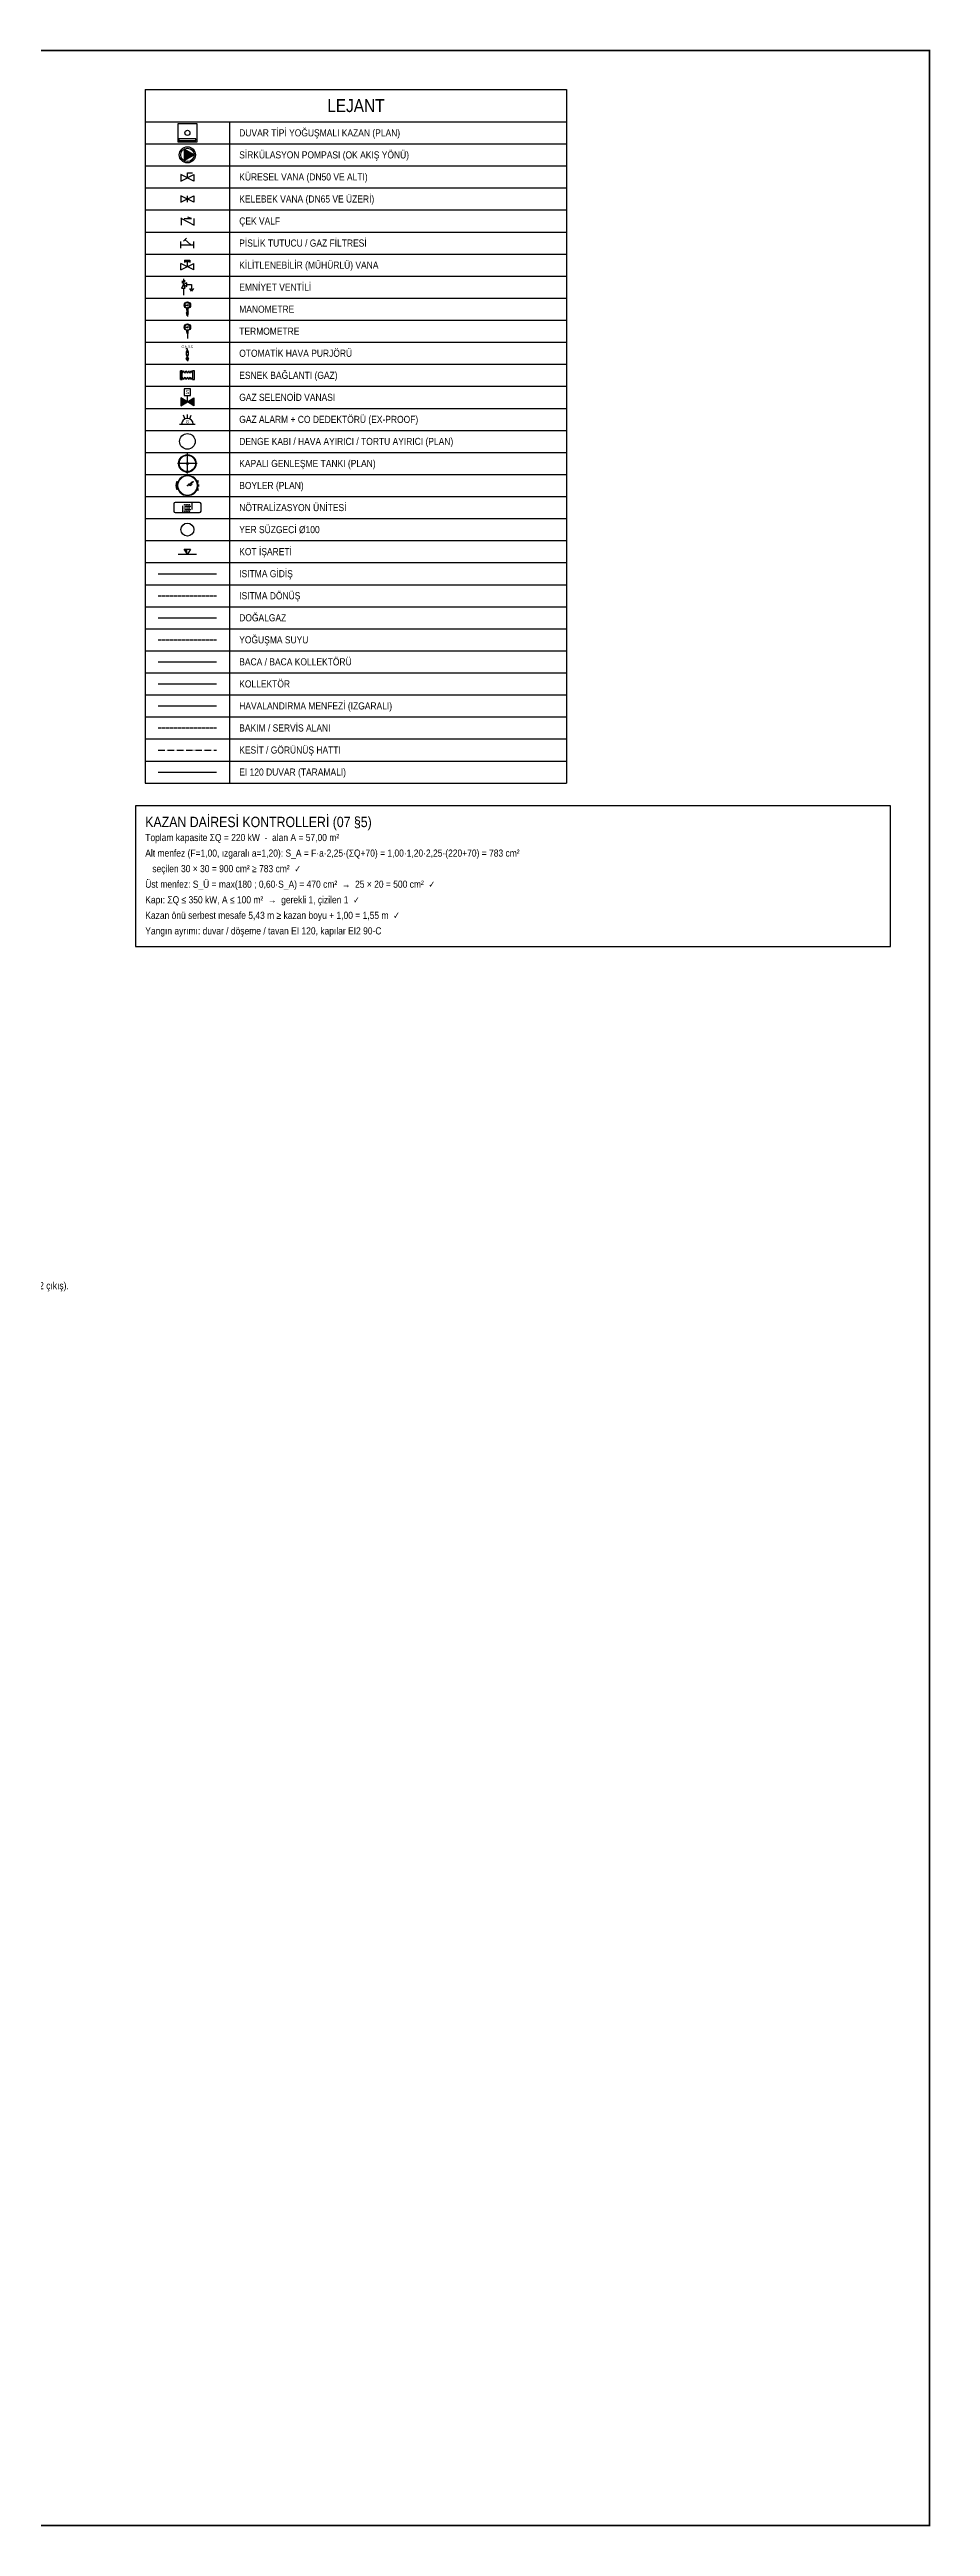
# Model space of a CAD drawing. Header units: centimetres. Extents: x -407 to 3667, y -2994 to 827.
# Drawn here: x 2307 to 3667, y -2994 to 827 of the extents above; entities that cross this region are included whole.
import ezdxf
from ezdxf.enums import TextEntityAlignment as Align

# ---------------------------------------------------------------- set-up
doc = ezdxf.new("R2010")
doc.units = ezdxf.units.CM
doc.header["$LTSCALE"] = 8
doc.linetypes.add('DASHDOT', pattern=[3.556, 2.54, -0.508, 0, -0.508])
doc.linetypes.add('DASHED', pattern=[1.524, 1.27, -0.254])
for name, color, linetype in [('MD-YUK-BIRIMI', 7, 'Continuous'), ('MTY-CIHAZ', 7, 'Continuous'), ('MTY-TEFRIS', 15, 'Continuous'), ('MTY-VANA', 1, 'Continuous'), ('ROTAS-BAKIM-ALANI', 8, 'DASHED'), ('ROTAS-DOGALGAZ-BORU', 2, 'Continuous'), ('ROTAS-HAVALANDIRMA-MENFEZ', 4, 'Continuous'), ('ROTAS-HESAP-BASLIK', 2, 'Continuous'), ('ROTAS-HESAP-CERCEVE', 4, 'Continuous'), ('ROTAS-HESAP-CIZGI', 1, 'Continuous'), ('ROTAS-HESAP-SEMBOL', 7, 'Continuous'), ('ROTAS-HESAP-YAZI', 7, 'Continuous'), ('ROTAS-ISITMA-BACA', 8, 'Continuous'), ('ROTAS-ISITMA-DONUS', 30, 'DASHED'), ('ROTAS-ISITMA-GIDIS', 10, 'Continuous'), ('ROTAS-ISITMA-KOLLEKTOR', 7, 'Continuous'), ('ROTAS-ISITMA-YAZI', 7, 'Continuous'), ('ROTAS-ISITMA-YOGUSMA', 6, 'DASHED'), ('ROTAS-KESIT-HATTI', 1, 'DASHDOT'), ('ROTAS-MIMARI-DUVAR', 7, 'Continuous'), ('ROTAS-PAFTA', 7, 'Continuous')]:
    doc.layers.add(name, color=color, linetype=linetype)
doc.styles.add('MTYCAPLT', font='arial.ttf', dxfattribs={"width": 0.65, "height": 1})
doc.styles.add('ROTAS', font='arial.ttf')

# ---------------------------------------------------------------- blocks, each defined once
blk = doc.blocks.new('ROTAS-KAZAN-PLAN')
for points in [[(0, 0), (60, 0), (60, 55), (0, 55)], [(4, 4), (56, 4), (56, 9), (4, 9)]]:
    blk.add_lwpolyline(points, close=True)
blk.add_circle((30, 27.5), 8)
blk = doc.blocks.new('ROTAS-POMPA')
blk.add_hatch(color=7).paths.add_polyline_path([(10.35, 0), (-4.95, 8.85), (-4.95, -8.85)])
blk.add_lwpolyline([(10.35, 0), (-4.95, 8.85), (-4.95, -8.85)], close=True)
for radius in [12.45, 10.35]:
    blk.add_circle((0, 0), radius)
blk = doc.blocks.new('MTY-KURESEL VANA')
at = {"layer": 'MTY-VANA'}
for p, q in [((0, 0), (0, 8)), ((0, 8), (8, 8))]:
    blk.add_line(p, q, dxfattribs=at)
blk.add_lwpolyline([(-10, 5), (-10, -5), (10, 5), (10, -5), (-10, 5)], dxfattribs=at)
at = {"layer": 'MTY-VANA', "style": 'MTYCAPLT', "width": 0.65}
blk.add_attdef('CAP', text='', height=10, dxfattribs=at).set_placement((-1.1, 0), align=Align.CENTER)
blk = doc.blocks.new('MTY-KELEBEK VANA')
at = {"layer": 'MTY-VANA'}
blk.add_line((0, -5), (0, 5), dxfattribs=at)
blk.add_lwpolyline([(-10, 5), (-10, -5), (10, 5), (10, -5), (-10, 5)], dxfattribs=at)
at = {"layer": 'MTY-VANA', "style": 'MTYCAPLT', "width": 0.65}
blk.add_attdef('CAP', text='', height=10, rotation=26.5651, dxfattribs=at).set_placement((0, 0), align=Align.CENTER)
blk = doc.blocks.new('MTY-CEKVALF VANA')
at = {"layer": 'MTY-VANA'}
h = blk.add_hatch(color=256, dxfattribs=at)
edge = h.paths.add_edge_path()
edge.add_arc((-10, 5), 1.41, 180, 540, ccw=False)
for p, q in [((-10, -5), (-10, 5)), ((-10, 5), (10, -5)), ((-5.6, 5), (5.6, 5)), ((5.6, 5), (0, 7.3)), ((10, -5), (10, 5))]:
    blk.add_line(p, q, dxfattribs=at)
at = {"layer": 'MTY-VANA', "style": 'MTYCAPLT', "width": 0.65}
blk.add_attdef('CAP', text='', height=10, dxfattribs=at).set_placement((-0.4, -4.9), align=Align.CENTER)
blk = doc.blocks.new('MTY-PISLIK TUTUCU')
at = {"layer": 'MTY-VANA'}
for p, q in [((-10, -5), (-10, 5)), ((-10, 0), (10, 0)), ((10, -5), (10, 5))]:
    blk.add_line(p, q, dxfattribs=at)
at = {"layer": 'MTY-VANA', "color": 1, "ltscale": 75}
for p, q in [((-6.1, 5.8), (-1.4, 10.5)), ((5.1, 0), (-3.7, 8.1))]:
    blk.add_line(p, q, dxfattribs=at)
at = {"layer": 'MTY-VANA', "style": 'MTYCAPLT', "width": 0.65}
blk.add_attdef('CAP', text='', height=10, rotation=180, dxfattribs=at).set_placement((0, 0), align=Align.CENTER)
blk = doc.blocks.new('MTY-KITLENEBILIR VANA')
at = {"layer": 'MTY-VANA'}
for p, q in [((-10, -5), (-10, 5)), ((-10, -5), (10, 5)), ((10, -5), (-10, 5)), ((-4.4, 9.8), (-4.4, 6.4)), ((-4.4, 9.8), (4, 9.8)), ((-2.8, 8.1), (2.8, 8.1)), ((0, 0), (0, 8.1)), ((4, 9.8), (4, 6.4)), ((10, -5), (10, 5))]:
    blk.add_line(p, q, dxfattribs=at)
at = {"layer": 'MTY-VANA', "style": 'MTYCAPLT', "width": 0.65}
blk.add_attdef('CAP', text='', height=10, rotation=206.5651, dxfattribs=at).set_placement((0, 0), align=Align.CENTER)
blk = doc.blocks.new('MTY-EMNİYET VENTİLİ')
at = {"layer": 'MTY-VANA'}
for p, q in [((0, 22), (-4, 15)), ((-4, 15), (4, 15)), ((3.5, 29.6), (-3.5, 28.3)), ((3.5, 27), (-3.5, 28.3)), ((3.5, 27), (-3.5, 25.6)), ((0, 25), (-3.5, 25.6)), ((0, 33.7), (0, 30.3)), ((3.5, 29.6), (0, 30.3)), ((7, 26), (0, 22)), ((0, 22), (0, 25)), ((0, 22), (7, 18)), ((4, 15), (0, 22)), ((0, 15), (0, 0)), ((7, 18), (7, 26)), ((7, 22), (17, 22)), ((17, 8.3), (13.5, 14.3)), ((17, 22), (17, 12)), ((20.5, 14.3), (17, 8.3))]:
    blk.add_line(p, q, dxfattribs=at)
at = {"layer": 'MTY-VANA', "style": 'MTYCAPLT', "width": 0.65}
blk.add_attdef('CAP', text='', height=10, rotation=358.601, dxfattribs=at).set_placement((0.8, 6.1), align=Align.CENTER)
blk = doc.blocks.new('MTY-MANOMETRE')
at = {"layer": 'MTY-VANA', "color": 1}
for p, q in [((-3.7, 19.8), (-4.5, 19.9)), ((-3.7, 19.2), (-4.5, 19.1)), ((-3.5, 20.5), (-4.4, 20.7)), ((-3.6, 18.6), (-4.4, 18.4)), ((-3.3, 21.1), (-4.1, 21.4)), ((-3.3, 18), (-4.1, 17.6)), ((-3, 21.6), (-3.7, 22.1)), ((-3, 17.4), (-3.7, 16.9)), ((-2.6, 22.1), (-3.2, 22.7)), ((-2.7, 19.7), (-0.6, 19.7)), ((-2.7, 19.7), (-2.7, 19.3)), ((-2.7, 19.3), (-0.6, 19.4)), ((-2.1, 22.5), (-2.6, 23.2)), ((-1.5, 22.9), (-1.9, 23.6)), ((-1.2, 12.5), (-1.2, 13.4)), ((1.2, 12.5), (-1.2, 12.5)), ((-0.9, 23.1), (-1.1, 23.9)), ((0.9, 13.5), (-0.9, 13.5)), ((-0.9, 10.9), (-0.9, 12.5)), ((0.9, 10.9), (-0.9, 10.9)), ((-0.7, 13.5), (-0.7, 14)), ((-0.5, 12.6), (-0.5, 13.4)), ((-0.5, 8.6), (-0.5, 10.9)), ((0.5, 8.6), (-0.5, 8.6)), ((-0.3, 23.2), (-0.4, 24)), ((0, 8.6), (0, 8)), ((0, 2.3), (0, 0)), ((0.4, 23.2), (0.4, 24)), ((4.5, 19.5), (0.5, 19.6)), ((0.5, 10.9), (0.5, 8.6)), ((4.5, 19.5), (0.6, 19.4)), ((0.6, 12.6), (0.6, 13.4)), ((0.7, 13.5), (0.7, 14)), ((0.9, 12.5), (0.9, 10.9)), ((1, 23.1), (1.2, 23.9)), ((1.2, 12.5), (1.2, 13.4)), ((1.6, 22.9), (2, 23.6)), ((2.1, 22.5), (2.6, 23.2)), ((2.6, 22.1), (3.2, 22.7)), ((3, 17.4), (3.7, 16.9)), ((3.1, 21.6), (3.7, 22.1)), ((3.4, 21.1), (4.1, 21.4)), ((3.4, 17.9), (4.1, 17.6)), ((3.6, 20.5), (4.4, 20.7)), ((3.6, 18.5), (4.4, 18.3)), ((3.7, 19.8), (4.5, 19.9)), ((3.7, 19.2), (4.5, 19.1))]:
    blk.add_line(p, q, dxfattribs=at)
at = {"layer": 'MTY-VANA'}
for p, q in [((-1.5, 7.8), (1.5, 7.8)), ((0, 5.2), (-1.5, 7.8)), ((0, 5.2), (-1.5, 2.5)), ((-1.5, 2.5), (1.5, 2.5)), ((1.5, 7.8), (0, 5.2)), ((1.5, 2.5), (0, 5.2))]:
    blk.add_line(p, q, dxfattribs=at)
at = {"layer": 'MTY-VANA', "color": 1}
for radius in [5.58, 5.3, 0.576]:
    blk.add_circle((0, 19.5), radius, dxfattribs=at)
at = {"layer": 'MTY-VANA'}
blk.add_circle((0, 5.2), 1.5, dxfattribs=at)
at = {"layer": 'MTY-VANA', "color": 1}
for centre, radius, start, end in [((-0.9, 13), 0.576, 54.6994, 125.3066), ((-0.9, 13.1), 0.576, 234.694, 305.3013), ((0, 12.2), 1.33, 65.9035, 113.6507), ((0, 13.8), 1.33, 246.3499, 294.0971), ((0.9, 13), 0.576, 54.6934, 125.3006), ((0.9, 13.1), 0.576, 234.7001, 305.3073)]:
    blk.add_arc(centre, radius, start, end, dxfattribs=at)
at = {"layer": 'MTY-VANA', "width": 0.7}
blk.add_text('M', height=3.59, dxfattribs=at).set_placement((0, 15, 0), align=Align.CENTER)
at = {"layer": 'MTY-VANA', "style": 'MTYCAPLT', "width": 0.65}
blk.add_attdef('CAP', text='', height=10, rotation=270, dxfattribs=at).set_placement((0, 0), align=Align.CENTER)
blk = doc.blocks.new('MTY-TERMOMETRE')
at = {"layer": 'MTY-VANA', "color": 1}
for p, q in [((-3.7, 19.8), (-4.5, 19.9)), ((-3.7, 19.2), (-4.5, 19.1)), ((-3.5, 20.5), (-4.4, 20.7)), ((-3.6, 18.6), (-4.4, 18.4)), ((-3.3, 21.1), (-4.1, 21.4)), ((-3.3, 18), (-4.1, 17.6)), ((-3, 21.6), (-3.7, 22.1)), ((-3, 17.4), (-3.7, 16.9)), ((-2.6, 22.1), (-3.2, 22.7)), ((-2.7, 19.7), (-0.6, 19.7)), ((-2.7, 19.7), (-2.7, 19.3)), ((-2.7, 19.3), (-0.6, 19.4)), ((-2.1, 22.5), (-2.6, 23.2)), ((-1.5, 22.9), (-1.9, 23.6)), ((-1.2, 12.5), (-1.2, 13.4)), ((1.2, 12.5), (-1.2, 12.5)), ((-0.9, 23.1), (-1.1, 23.9)), ((0.9, 13.5), (-0.9, 13.5)), ((-0.9, 10.9), (-0.9, 12.5)), ((0.9, 10.9), (-0.9, 10.9)), ((-0.7, 13.5), (-0.7, 14)), ((-0.5, 12.6), (-0.5, 13.4)), ((-0.5, 8.6), (-0.5, 10.9)), ((0.5, 8.6), (-0.5, 8.6)), ((-0.3, 23.2), (-0.4, 24)), ((0, 8.6), (0, 0)), ((0.4, 23.2), (0.4, 24)), ((4.5, 19.5), (0.5, 19.6)), ((0.5, 10.9), (0.5, 8.6)), ((4.5, 19.5), (0.6, 19.4)), ((0.6, 12.6), (0.6, 13.4)), ((0.7, 13.5), (0.7, 14)), ((0.9, 12.5), (0.9, 10.9)), ((1, 23.1), (1.2, 23.9)), ((1.2, 12.5), (1.2, 13.4)), ((1.6, 22.9), (2, 23.6)), ((2.1, 22.5), (2.6, 23.2)), ((2.6, 22.1), (3.2, 22.7)), ((3, 17.4), (3.7, 16.9)), ((3.1, 21.6), (3.7, 22.1)), ((3.4, 21.1), (4.1, 21.4)), ((3.4, 17.9), (4.1, 17.6)), ((3.6, 20.5), (4.4, 20.7)), ((3.6, 18.5), (4.4, 18.3)), ((3.7, 19.8), (4.5, 19.9)), ((3.7, 19.2), (4.5, 19.1))]:
    blk.add_line(p, q, dxfattribs=at)
for radius in [5.58, 5.3, 0.576]:
    blk.add_circle((0, 19.5), radius, dxfattribs=at)
for centre, radius, start, end in [((-0.9, 13), 0.576, 54.6994, 125.3066), ((-0.9, 13.1), 0.576, 234.694, 305.3013), ((0, 12.2), 1.33, 65.9035, 113.6507), ((0, 13.8), 1.33, 246.3499, 294.0971), ((0.9, 13), 0.576, 54.6934, 125.3006), ((0.9, 13.1), 0.576, 234.7001, 305.3073)]:
    blk.add_arc(centre, radius, start, end, dxfattribs=at)
at = {"layer": 'MTY-VANA', "style": 'MTYCAPLT', "width": 0.65}
blk.add_text('T', height=3, dxfattribs=at).set_placement((0, 15, 0), align=Align.CENTER)
blk.add_attdef('CAP', text='', height=1, rotation=270, dxfattribs=at).set_placement((0, 0), align=Align.CENTER)
blk = doc.blocks.new('MTY-O.H.A.C')
at = {"layer": 'MTY-VANA', "color": 2}
for p, q in [((-5, 29), (5, 29)), ((-5, 29), (-5, 28)), ((-5, 28), (5, 28)), ((-5, 28), (-4, 26)), ((-4, 41), (-3, 43)), ((-4, 41), (4, 41)), ((-4, 29), (-4, 41)), ((-4, 26), (4, 26)), ((-4, 26), (-4, 24)), ((-4, 24), (4, 24)), ((-3, 43), (3, 43)), ((-3, 43), (3, 43)), ((-3, 43), (-3, 43)), ((-2, 47), (2, 47)), ((-2, 43), (-2, 47)), ((-2, 26), (-2, 24)), ((-1, 47), (-1, 43)), ((1, 47), (1, 43)), ((2, 47), (2, 43)), ((2, 26), (2, 24)), ((3, 43), (4, 41)), ((3, 43), (3, 43)), ((4, 41), (4, 29)), ((4, 26), (5, 28)), ((4, 24), (4, 26)), ((5, 28), (5, 29))]:
    blk.add_line(p, q, dxfattribs=at)
at = {"layer": 'MTY-VANA', "color": 2, "lineweight": -3}
for p, q in [((-2, 57), (-3, 57)), ((0, 47), (0, 54))]:
    blk.add_line(p, q, dxfattribs=at)
at = {"layer": 'MTY-VANA', "lineweight": -3}
for p, q in [((0, 24), (0, 19)), ((0, 5), (0, 0))]:
    blk.add_line(p, q, dxfattribs=at)
at = {"layer": 'MTY-VANA'}
for points in [[(4, 19), (-4, 19), (0, 12)], [(4, 5), (-4, 5), (0, 12)]]:
    blk.add_lwpolyline(points, close=True, dxfattribs=at)
blk.add_circle((0, 12), 4.46, dxfattribs=at)
at = {"layer": 'MTY-VANA', "color": 2, "lineweight": -3}
for centre, start, end in [((-3, 54), 90, 180), ((-2, 54), 0, 90)]:
    blk.add_arc(centre, 2.36, start, end, dxfattribs=at)
at = {"layer": 'MTY-VANA', "color": 2, "lineweight": -3, "style": 'MTYCAPLT', "width": 0.65}
blk.add_text('O.H.A.C', height=12, dxfattribs=at).set_placement((0, 65), align=Align.MIDDLE_CENTER)
at = {"layer": 'MTY-VANA', "style": 'MTYCAPLT', "width": 0.65}
blk.add_attdef('CAP', text='', height=10, rotation=270, dxfattribs=at).set_placement((0, 2), align=Align.CENTER)
blk = doc.blocks.new('MTY-ESNEK BAGLANTI')
at = {"layer": 'MTY-VANA'}
for p, q in [((-10.8, -6.7), (-10.8, 6.7)), ((-8.1, 3.1), (-6, 6.7)), ((-4, 3.1), (-6, 6.7)), ((-4, 3.1), (-2, 6.7)), ((0, 3.1), (-2, 6.7)), ((0, 3.1), (2, 6.7)), ((4, 3.1), (2, 6.7)), ((4, 3.1), (6, 6.7)), ((8.1, 3.1), (6, 6.7)), ((-8.1, -3.1), (-6, -6.7)), ((-4, -3.1), (-6, -6.7)), ((-4, -3.1), (-2, -6.7)), ((0, -3.1), (-2, -6.7)), ((0, -3.1), (2, -6.7)), ((4, -3.1), (2, -6.7)), ((4, -3.1), (6, -6.7)), ((8.1, -3.1), (6, -6.7))]:
    blk.add_line(p, q, dxfattribs=at)
for points in [[(-8.1, 6.7), (-10.8, 6.7), (-10.8, -6.7), (-8.1, -6.7)], [(10.8, 6.7), (8.1, 6.7), (8.1, -6.7), (10.8, -6.7)]]:
    blk.add_lwpolyline(points, close=True, dxfattribs=at)
at = {"layer": 'MTY-VANA', "style": 'MTYCAPLT', "width": 0.65}
blk.add_attdef('CAP', text='', height=10, dxfattribs=at).set_placement((0, 0), align=Align.CENTER)
blk = doc.blocks.new('ROTAS-SELENOID')
for points in [[(-10, 6), (-10, -6), (0, 0)], [(10, 6), (10, -6), (0, 0)]]:
    blk.add_hatch(color=7).paths.add_polyline_path(points)
blk.add_line((0, 0), (0, 10))
for points in [[(-10, 6), (-10, -6), (0, 0)], [(-5, 10), (5, 10), (5, 20), (-5, 20)], [(10, 6), (10, -6), (0, 0)]]:
    blk.add_lwpolyline(points, close=True)
at = {"style": 'ROTAS'}
blk.add_text('S', height=6, dxfattribs=at).set_placement((0, 15), align=Align.MIDDLE_CENTER)
blk = doc.blocks.new('ROTAS-GAZ-ALARM')
for p, q in [((-12, 0), (12, 0)), ((-4, 9), (-6, 14)), ((0, 9), (0, 15)), ((4, 9), (6, 14))]:
    blk.add_line(p, q)
blk.add_arc((0, 0), 9, 0, 180)
at = {"style": 'ROTAS'}
blk.add_text('G', height=5, dxfattribs=at).set_placement((0, 4), align=Align.MIDDLE_CENTER)
blk = doc.blocks.new('MTY-DENGE KABI PLAN')
at = {"layer": 'MTY-VANA', "color": 0}
blk.add_circle((0, 0), 20, dxfattribs=at)
blk = doc.blocks.new('aGENLESME DEPOSU (PLAN-1)')
at = {"layer": 'MTY-TEFRIS', "color": 15, "ltscale": 100}
for p, q in [((51, 0), (-51, 0)), ((0, -51), (0, 51))]:
    blk.add_line(p, q, dxfattribs=at)
at = {"layer": 'MTY-TEFRIS'}
for p, q in [((-3, -48), (-3, -45)), ((3, -48), (-3, -48)), ((3, -48), (3, -45))]:
    blk.add_line(p, q, dxfattribs=at)
at = {"layer": 'MTY-TEFRIS', "color": 4, "ltscale": 100}
blk.add_ellipse((0, 0), major_axis=(31.8, 31.8), ratio=1, dxfattribs=at)
at = {"layer": 'MTY-TEFRIS', "color": 1, "ltscale": 100}
for major_axis, start_param, end_param in [((29.7, 29.7), 1.570796326794902, 7.853981633974488), ((3.18, 3.18), 1.570796326794897, 7.853981633974483)]:
    blk.add_ellipse((0, 0), major_axis=major_axis, ratio=1, start_param=start_param, end_param=end_param, dxfattribs=at)
blk = doc.blocks.new('BOYLER KAT PLANI')
at = {"layer": 'MTY-CIHAZ', "color": 15, "lineweight": 20, "ltscale": 40}
blk.add_line((-58, 0), (-51, 5), dxfattribs=at)
at = {"layer": 'MTY-CIHAZ', "color": 1, "lineweight": 20, "ltscale": 40}
for p, q in [((-5, 22), (-10, 22)), ((-5, 18), (-8, 18)), ((-1, 2), (-5, 2)), ((-5, -22), (-10, -22)), ((-5, -18), (-8, -18)), ((-1, -2), (-5, -2))]:
    blk.add_line(p, q, dxfattribs=at)
for points in [[(-112, -20), (-112, 20), (-114, 20), (-114, -20)], [(-4, 15), (-4, 25), (-5, 25), (-5, 15)], [(0, 5), (0, -5), (-1, -5), (-1, 5)], [(-4, -15), (-4, -25), (-5, -25), (-5, -15)]]:
    blk.add_lwpolyline(points, close=True, dxfattribs=at)
blk.add_lwpolyline([(-109, 16), (-112, 16), (-112, -16), (-109, -16)], dxfattribs=at)
at = {"layer": 'MTY-CIHAZ', "color": 15, "lineweight": 20, "ltscale": 40}
for points in [[(-44, 10), (-54, 9), (-48, 0)], [(-34, 5), (-44, 10), (-44, -1)], [(-27, 21), (-31, 20), (-29, 18)]]:
    blk.add_lwpolyline(points, close=True, dxfattribs=at)
blk.add_lwpolyline([(-44, 10), (-41, 11), (-38, 9), (-42, 15), (-35, 11), (-39, 17), (-33, 13), (-37, 18), (-31, 14), (-35, 20), (-32, 18), (-30, 19)], dxfattribs=at)
for radius in [53, 2.31]:
    blk.add_circle((-58, 0), radius, dxfattribs=at)
at = {"layer": 'MTY-CIHAZ', "color": 1, "lineweight": 20, "ltscale": 40}
blk.add_circle((-58, 0), 49.4, dxfattribs=at)
blk.add_arc((-65, 0), 53.1, 157.9347, 202.0653, dxfattribs=at)
blk = doc.blocks.new('ROTAS-NOTRALIZASYON')
for p, q in [((40, -22), (40, 8)), ((80, 22), (80, -8))]:
    blk.add_line(p, q)
blk.add_lwpolyline([(6, -22), (114, -22, 0.4142), (120, -16), (120, 16, 0.4142), (114, 22), (6, 22, 0.4142), (0, 16), (0, -16, 0.4142)], format="xyb", close=True)
for centre in [(48, 12), (51, 5), (55, 12), (58, 5), (62, 12), (65, 5), (69, 12), (72, 5), (48, -2), (48, -16), (51, -9), (55, -2), (55, -16), (58, -9), (62, -2), (62, -16), (65, -9), (69, -2), (69, -16), (72, -9)]:
    blk.add_circle(centre, 1.3)
blk = doc.blocks.new('MTY-YER SUZGECI DN100')
at = {"layer": 'MTY-TEFRIS', "color": 6}
blk.add_circle((0, 0), 5, dxfattribs=at)
at = {"layer": 'MD-YUK-BIRIMI', "color": 6, "style": 'MTYCAPLT', "width": 0.65}
for tag, p in [('PSCP_001', (-1.2, 1.1)), ('PS_001', (-0.6, -0.5))]:
    blk.add_attdef(tag, p, '', height=1, dxfattribs=at)
blk = doc.blocks.new('ROTAS-KOT')
blk.add_hatch(color=7).paths.add_polyline_path([(0, 0), (0, 8), (-5, 8)])
blk.add_line((-14, 0), (14, 0))
blk.add_lwpolyline([(0, 0), (-5, 8), (5, 8)], close=True)

msp = doc.modelspace()

# ---------------------------------------------------------------- linework, layer by layer
at = {"layer": 'ROTAS-BAKIM-ALANI', "ltscale": 0.5}
msp.add_line((2475, -220), (2565, -220), dxfattribs=at)
at = {"layer": 'ROTAS-DOGALGAZ-BORU', "ltscale": 0.5}
msp.add_line((2475, -50), (2565, -50), dxfattribs=at)
at = {"layer": 'ROTAS-HAVALANDIRMA-MENFEZ', "ltscale": 0.5}
msp.add_line((2475, -186), (2565, -186), dxfattribs=at)
at = {"layer": 'ROTAS-HESAP-CERCEVE'}
msp.add_lwpolyline([(2440, -557), (3605, -557), (3605, -340), (2440, -340)], close=True, dxfattribs=at)
at = {"layer": 'ROTAS-HESAP-CIZGI'}
for p, q in [((2455, 765), (3105, 765)), ((2455, 765), (2455, 715)), ((3105, 765), (3105, 715)), ((2455, 715), (3105, 715)), ((2455, 715), (2455, -305)), ((2585, 715), (2585, -305)), ((3105, 715), (3105, -305)), ((2455, 681), (3105, 681)), ((2455, 647), (3105, 647)), ((2455, 613), (3105, 613)), ((2455, 579), (3105, 579)), ((2455, 545), (3105, 545)), ((2455, 511), (3105, 511)), ((2455, 477), (3105, 477)), ((2455, 443), (3105, 443)), ((2455, 409), (3105, 409)), ((2455, 375), (3105, 375)), ((2455, 341), (3105, 341)), ((2455, 307), (3105, 307)), ((2455, 273), (3105, 273)), ((2455, 239), (3105, 239)), ((2455, 205), (3105, 205)), ((2455, 171), (3105, 171)), ((2455, 137), (3105, 137)), ((2455, 103), (3105, 103)), ((2455, 69), (3105, 69)), ((2455, 35), (3105, 35)), ((2455, 1), (3105, 1)), ((2455, -33), (3105, -33)), ((2455, -67), (3105, -67)), ((2455, -101), (3105, -101)), ((2455, -135), (3105, -135)), ((2455, -169), (3105, -169)), ((2455, -203), (3105, -203)), ((2455, -237), (3105, -237)), ((2455, -271), (3105, -271)), ((2455, -305), (3105, -305))]:
    msp.add_line(p, q, dxfattribs=at)
at = {"layer": 'ROTAS-ISITMA-BACA', "ltscale": 0.5}
msp.add_line((2475, -118), (2565, -118), dxfattribs=at)
at = {"layer": 'ROTAS-ISITMA-DONUS', "ltscale": 0.5}
msp.add_line((2475, -16), (2565, -16), dxfattribs=at)
at = {"layer": 'ROTAS-ISITMA-GIDIS', "ltscale": 0.5}
msp.add_line((2475, 18), (2565, 18), dxfattribs=at)
at = {"layer": 'ROTAS-ISITMA-KOLLEKTOR', "ltscale": 0.5}
msp.add_line((2475, -152), (2565, -152), dxfattribs=at)
at = {"layer": 'ROTAS-ISITMA-YOGUSMA', "ltscale": 0.5}
msp.add_line((2475, -84), (2565, -84), dxfattribs=at)
at = {"layer": 'ROTAS-KESIT-HATTI', "ltscale": 0.5}
msp.add_line((2475, -254), (2565, -254), dxfattribs=at)
at = {"layer": 'ROTAS-MIMARI-DUVAR', "ltscale": 0.5}
msp.add_line((2475, -288), (2565, -288), dxfattribs=at)
at = {"layer": 'ROTAS-PAFTA', "const_width": 3}
msp.add_lwpolyline([(-405, -2992.75), (3665, -2992.75), (3665, 825), (-405, 825)], close=True, dxfattribs=at)

# ---------------------------------------------------------------- block references
at = {"layer": 'ROTAS-HESAP-SEMBOL'}
for name, p, xscale, yscale in [('ROTAS-KAZAN-PLAN', (2505, 684.25), 0.5, 0.5), ('MTY-EMNİYET VENTİLİ', (2513.8125, 447.3761), 0.75, 0.75), ('MTY-MANOMETRE', (2519.9818, 414.7071), 0.9, 0.9), ('MTY-TERMOMETRE', (2519.9818, 380.7071), 0.9, 0.9), ('MTY-O.H.A.C', (2519.9229, 345.5498), 0.35, 0.35), ('MTY-DENGE KABI PLAN', (2520, 222), 0.6, 0.6), ('aGENLESME DEPOSU (PLAN-1)', (2520, 188), 0.3, 0.3), ('BOYLER KAT PLANI', (2537.706, 154), 0.3, 0.3), ('ROTAS-NOTRALIZASYON', (2499, 120), 0.35, 0.35), ('MTY-YER SUZGECI DN100', (2520, 86), 2, 2)]:
    msp.add_blockref(name, p, dxfattribs=dict(at, xscale=xscale, yscale=yscale))
for name, p in [('ROTAS-POMPA', (2520, 664)), ('MTY-KURESEL VANA', (2520, 628.5)), ('MTY-KELEBEK VANA', (2520, 596)), ('MTY-CEKVALF VANA', (2520.704, 560.8399)), ('MTY-PISLIK TUTUCU', (2520, 525.2649)), ('MTY-KITLENEBILIR VANA', (2520, 491.5885)), ('MTY-ESNEK BAGLANTI', (2520, 324)), ('ROTAS-SELENOID', (2520, 283)), ('ROTAS-GAZ-ALARM', (2520, 248.5)), ('ROTAS-KOT', (2520, 48))]:
    msp.add_blockref(name, p, dxfattribs=at)

# ---------------------------------------------------------------- texts
at = {"layer": 'ROTAS-HESAP-BASLIK', "style": 'ROTAS', "width": 0.85}
msp.add_text('LEJANT', height=20, dxfattribs=at).set_placement((2780, 740), align=Align.MIDDLE_CENTER)
msp.add_text('KAZAN DAİRESİ KONTROLLERİ (07 §5)', height=16, dxfattribs=at).set_placement((2455, -365), align=Align.MIDDLE_LEFT)
at = {"layer": 'ROTAS-HESAP-YAZI', "style": 'ROTAS', "width": 0.85}
for s, p in [('DUVAR TİPİ YOĞUŞMALI KAZAN (PLAN)', (2600, 698)), ('SİRKÜLASYON POMPASI (OK AKIŞ YÖNÜ)', (2600, 664)), ('KÜRESEL VANA (DN50 VE ALTI)', (2600, 630)), ('KELEBEK VANA (DN65 VE ÜZERİ)', (2600, 596)), ('ÇEK VALF', (2600, 562)), ('PİSLİK TUTUCU / GAZ FİLTRESİ', (2600, 528)), ('KİLİTLENEBİLİR (MÜHÜRLÜ) VANA', (2600, 494)), ('EMNİYET VENTİLİ', (2600, 460)), ('MANOMETRE', (2600, 426)), ('TERMOMETRE', (2600, 392)), ('OTOMATİK HAVA PURJÖRÜ', (2600, 358)), ('ESNEK BAĞLANTI (GAZ)', (2600, 324)), ('GAZ SELENOİD VANASI', (2600, 290)), ('GAZ ALARM + CO DEDEKTÖRÜ (EX-PROOF)', (2600, 256)), ('DENGE KABI / HAVA AYIRICI / TORTU AYIRICI (PLAN)', (2600, 222)), ('KAPALI GENLEŞME TANKI (PLAN)', (2600, 188)), ('BOYLER (PLAN)', (2600, 154)), ('NÖTRALİZASYON ÜNİTESİ', (2600, 120)), ('YER SÜZGECİ Ø100', (2600, 86)), ('KOT İŞARETİ', (2600, 52)), ('ISITMA GİDİŞ', (2600, 18)), ('ISITMA DÖNÜŞ', (2600, -16)), ('YOĞUŞMA SUYU', (2600, -84)), ('DOĞALGAZ', (2600, -50)), ('BACA / BACA KOLLEKTÖRÜ', (2600, -118)), ('KOLLEKTÖR', (2600, -152)), ('HAVALANDIRMA MENFEZİ (IZGARALI)', (2600, -186)), ('BAKIM / SERVİS ALANI', (2600, -220)), ('KESİT / GÖRÜNÜŞ HATTI', (2600, -254)), ('EI 120 DUVAR (TARAMALI)', (2600, -288)), ('Alt menfez (F=1,00, ızgaralı a=1,20): S_A = F·a·2,25·(ΣQ+70) = 1,00·1,20·2,25·(220+70) = 783 cm²', (2455, -413)), ('Toplam kapasite ΣQ = 220 kW  -  alan A = 57,00 m²', (2455, -389)), ('Üst menfez: S_Ü = max(180 ; 0,60·S_A) = 470 cm²  →  25 × 20 = 500 cm²  ✓', (2455, -461)), ('   seçilen 30 × 30 = 900 cm² ≥ 783 cm²  ✓', (2455, -437)), ('Kapı: ΣQ ≤ 350 kW, A ≤ 100 m²  →  gerekli 1, çizilen 1  ✓', (2455, -485)), ('Yangın ayrımı: duvar / döşeme / tavan EI 120, kapılar EI2 90-C', (2455, -533)), ('Kazan önü serbest mesafe 5,43 m ≥ kazan boyu + 1,00 = 1,55 m  ✓', (2455, -509))]:
    msp.add_text(s, height=11, dxfattribs=at).set_placement(p, align=Align.MIDDLE_LEFT)
at = {"layer": 'ROTAS-ISITMA-YAZI', "style": 'ROTAS', "width": 0.85}
msp.add_text('3. Bir adet çelik kapı EI2 90-C, dışa açılır ve kendiliğinden kapanır (350 kW üstü veya alan > 100 m² ise en az 2 çıkış).', height=11, dxfattribs=at).set_placement((1655, -1089), align=Align.BOTTOM_LEFT)

doc.saveas('drawing.dxf')
